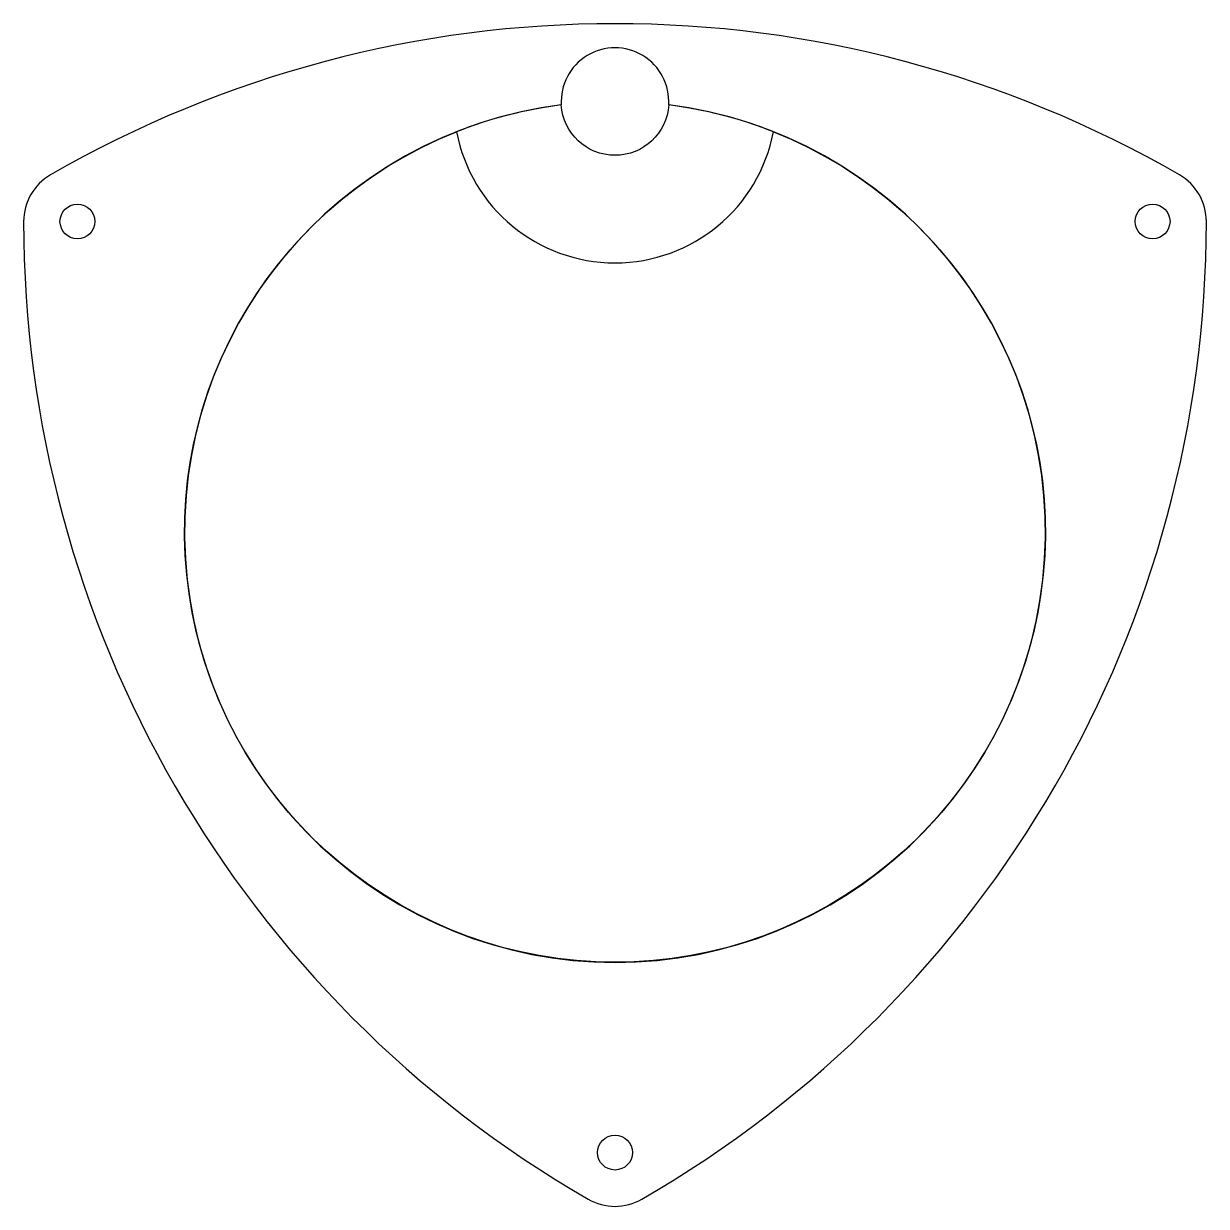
# Model space of a CAD drawing. Extents: x -138 to 138, y -157 to 118.
import ezdxf

# ---------------------------------------------------------------- set-up
doc = ezdxf.new("R2010")
doc.units = 0
doc.layers.get('0').update_dxf_attribs({"linetype": 'CONTINUOUS'})

msp = doc.modelspace()

# ---------------------------------------------------------------- linework, layer by layer
for points in [[(-6.25, -155.16, 0.267949), (6.25, -155.16, 0.267949), (137.5, 72.17, 0.267949), (131.25, 82.99, 0.267949), (-131.25, 82.99, 0.267949), (-137.5, 72.17, 0.267949)], [(12.48, 99.27, 1.064548), (-12.48, 99.27, 15.976735)], [(12.48, 99.27, -0.939366), (-12.48, 99.27, 0.063089), (-36.84, 93.02, 0.827251), (36.84, 93.02, 0.063089)], [(-36.84, 93.02, 0.827251), (36.84, 93.02, -5.241459)]]:
    msp.add_lwpolyline(points, format="xyb", close=True)
for centre in [(-125, 72.17), (125, 72.17), (0, -144.34)]:
    msp.add_circle(centre, 4.05)

doc.saveas('drawing.dxf')
